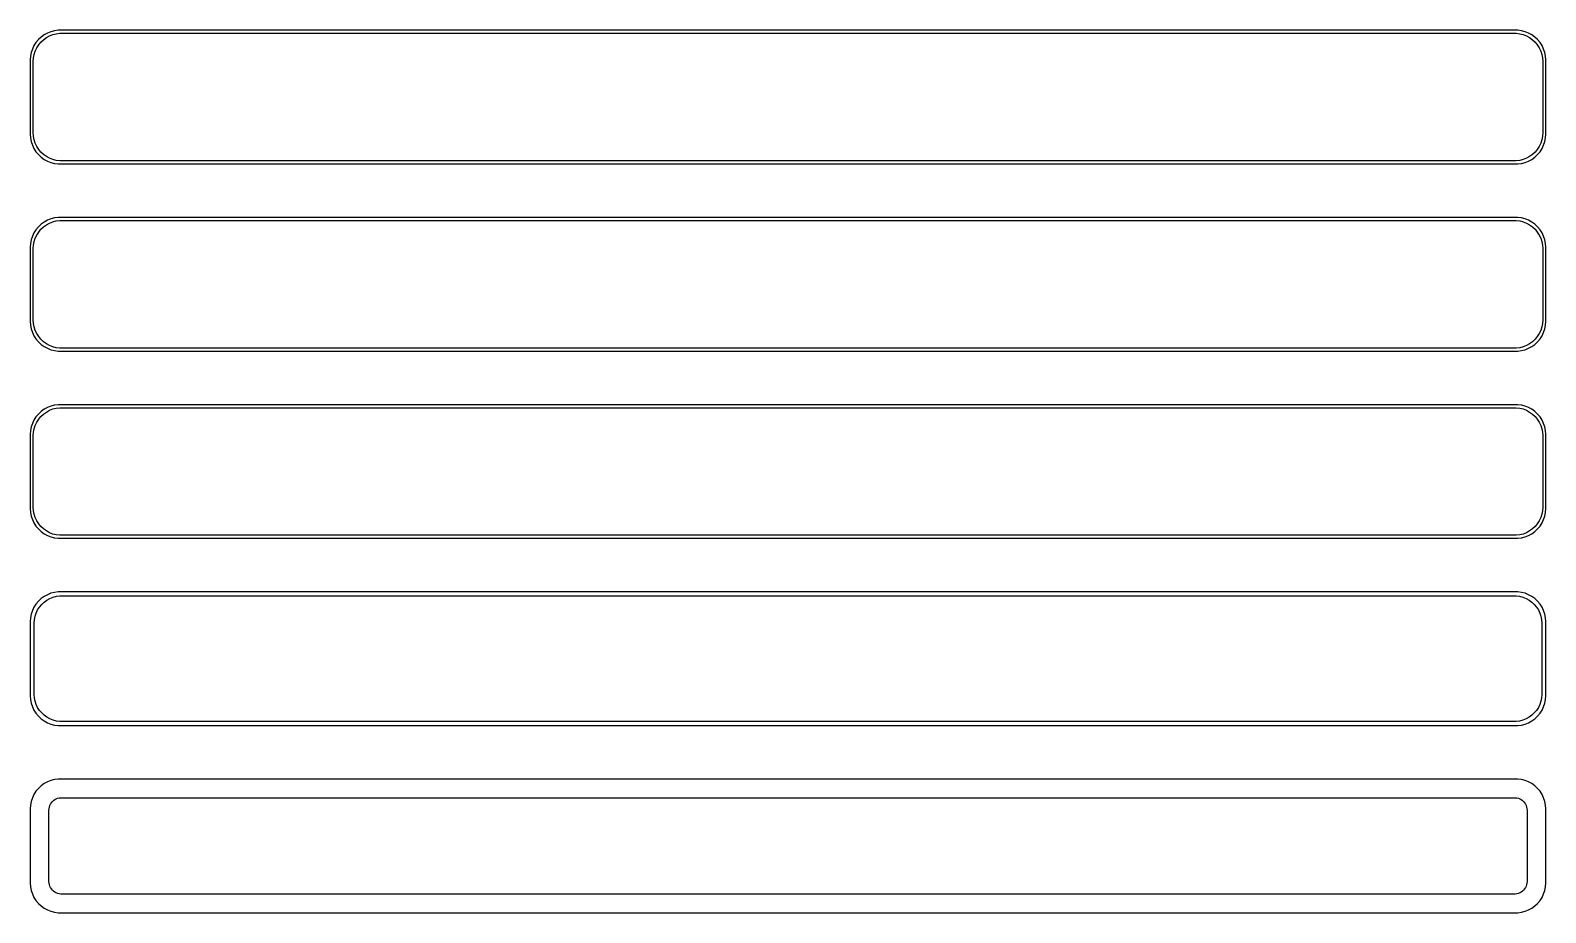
# Model space of a CAD drawing. Header units: metres. Extents: x -128 to 128, y 146 to 295.
import ezdxf

# ---------------------------------------------------------------- set-up
doc = ezdxf.new("R2010")
doc.units = ezdxf.units.M

msp = doc.modelspace()

# ---------------------------------------------------------------- linework, layer by layer
for p, q in [((-125.687, 293.603), (-126.145, 293.173)), ((-125.179, 293.972), (-125.687, 293.603)), ((-125.278, 293.16), (-124.795, 293.511)), ((-124.629, 294.274), (-125.179, 293.972)), ((-124.795, 293.511), (-124.272, 293.798)), ((-124.045, 294.505), (-124.629, 294.274)), ((-124.272, 293.798), (-123.718, 294.018)), ((-123.437, 294.661), (-124.045, 294.505)), ((-123.718, 294.018), (-123.14, 294.166)), ((-122.814, 294.74), (-123.437, 294.661)), ((-123.14, 294.166), (-122.548, 294.241)), ((122.814, 294.74), (-122.814, 294.74)), ((-122.548, 294.241), (122.548, 294.241)), ((122.548, 294.241), (123.14, 294.166)), ((123.437, 294.661), (122.814, 294.74)), ((123.14, 294.166), (123.718, 294.018)), ((124.045, 294.505), (123.437, 294.661)), ((123.718, 294.018), (124.272, 293.798)), ((124.629, 294.274), (124.045, 294.505)), ((124.272, 293.798), (124.795, 293.511)), ((125.179, 293.972), (124.629, 294.274)), ((124.795, 293.511), (125.278, 293.16)), ((125.687, 293.603), (125.179, 293.972)), ((126.145, 293.173), (125.687, 293.603)), ((-127.343, 290.993), (-127.461, 290.377)), ((-127.149, 291.591), (-127.343, 290.993)), ((-126.882, 292.159), (-127.149, 291.591)), ((-126.545, 292.689), (-126.882, 292.159)), ((-126.851, 290.681), (-126.666, 291.249)), ((-126.666, 291.249), (-126.412, 291.788)), ((-126.145, 293.173), (-126.545, 292.689)), ((-126.412, 291.788), (-126.093, 292.292)), ((-126.093, 292.292), (-125.713, 292.752)), ((-125.713, 292.752), (-125.278, 293.16)), ((125.278, 293.16), (125.713, 292.752)), ((125.713, 292.752), (126.093, 292.292)), ((126.093, 292.292), (126.412, 291.788)), ((126.545, 292.689), (126.145, 293.173)), ((126.412, 291.788), (126.666, 291.249)), ((126.882, 292.159), (126.545, 292.689)), ((126.666, 291.249), (126.851, 290.681)), ((127.149, 291.591), (126.882, 292.159)), ((127.343, 290.993), (127.149, 291.591)), ((127.461, 290.377), (127.343, 290.993)), ((-127.461, 290.377), (-127.5, 289.75)), ((-127.5, 289.75), (-127.5, 277.25)), ((-127, 289.5), (-126.963, 290.095)), ((-127, 277.5), (-127, 289.5)), ((-126.963, 290.095), (-126.851, 290.681)), ((126.851, 290.681), (126.963, 290.095)), ((126.963, 290.095), (127, 289.5)), ((127, 289.5), (127, 277.5)), ((127.5, 289.75), (127.461, 290.377)), ((127.5, 277.25), (127.5, 289.75)), ((-127.5, 277.25), (-127.461, 276.623)), ((-127.461, 276.623), (-127.343, 276.007)), ((-127.343, 276.007), (-127.149, 275.409)), ((-127.149, 275.409), (-126.882, 274.841)), ((-126.963, 276.905), (-127, 277.5)), ((-126.851, 276.319), (-126.963, 276.905)), ((-126.666, 275.751), (-126.851, 276.319)), ((-126.412, 275.212), (-126.666, 275.751)), ((126.666, 275.751), (126.412, 275.212)), ((126.851, 276.319), (126.666, 275.751)), ((126.963, 276.905), (126.851, 276.319)), ((126.882, 274.841), (127.149, 275.409)), ((127, 277.5), (126.963, 276.905)), ((127.149, 275.409), (127.343, 276.007)), ((127.343, 276.007), (127.461, 276.623)), ((127.461, 276.623), (127.5, 277.25)), ((-126.882, 274.841), (-126.545, 274.311)), ((-126.545, 274.311), (-126.145, 273.827)), ((-126.093, 274.708), (-126.412, 275.212)), ((-126.145, 273.827), (-125.687, 273.397)), ((-125.713, 274.248), (-126.093, 274.708)), ((-125.278, 273.84), (-125.713, 274.248)), ((-125.687, 273.397), (-125.179, 273.028)), ((-124.795, 273.489), (-125.278, 273.84)), ((-125.179, 273.028), (-124.629, 272.726)), ((-124.272, 273.202), (-124.795, 273.489)), ((-123.718, 272.982), (-124.272, 273.202)), ((-123.14, 272.834), (-123.718, 272.982)), ((123.718, 272.982), (123.14, 272.834)), ((124.272, 273.202), (123.718, 272.982)), ((124.795, 273.489), (124.272, 273.202)), ((124.629, 272.726), (125.179, 273.028)), ((125.278, 273.84), (124.795, 273.489)), ((125.179, 273.028), (125.687, 273.397)), ((125.713, 274.248), (125.278, 273.84)), ((125.687, 273.397), (126.145, 273.827)), ((126.093, 274.708), (125.713, 274.248)), ((126.412, 275.212), (126.093, 274.708)), ((126.145, 273.827), (126.545, 274.311)), ((126.545, 274.311), (126.882, 274.841)), ((-124.629, 272.726), (-124.045, 272.495)), ((-124.045, 272.495), (-123.437, 272.339)), ((-123.437, 272.339), (-122.814, 272.26)), ((-122.548, 272.759), (-123.14, 272.834)), ((-122.814, 272.26), (122.814, 272.26)), ((122.548, 272.759), (-122.548, 272.759)), ((123.14, 272.834), (122.548, 272.759)), ((122.814, 272.26), (123.437, 272.339)), ((123.437, 272.339), (124.045, 272.495)), ((124.045, 272.495), (124.629, 272.726)), ((-124.629, 262.774), (-125.179, 262.472)), ((-124.045, 263.005), (-124.629, 262.774)), ((-123.437, 263.161), (-124.045, 263.005)), ((-123.718, 262.518), (-123.14, 262.666)), ((-122.814, 263.24), (-123.437, 263.161)), ((-123.14, 262.666), (-122.548, 262.741)), ((122.814, 263.24), (-122.814, 263.24)), ((-122.548, 262.741), (122.548, 262.741)), ((122.548, 262.741), (123.14, 262.666)), ((123.437, 263.161), (122.814, 263.24)), ((123.14, 262.666), (123.718, 262.518)), ((124.045, 263.005), (123.437, 263.161)), ((124.629, 262.774), (124.045, 263.005)), ((125.179, 262.472), (124.629, 262.774)), ((-126.882, 260.659), (-127.149, 260.091)), ((-126.545, 261.189), (-126.882, 260.659)), ((-126.666, 259.749), (-126.412, 260.288)), ((-126.145, 261.673), (-126.545, 261.189)), ((-126.412, 260.288), (-126.093, 260.792)), ((-125.687, 262.103), (-126.145, 261.673)), ((-126.093, 260.792), (-125.713, 261.252)), ((-125.713, 261.252), (-125.278, 261.66)), ((-125.179, 262.472), (-125.687, 262.103)), ((-125.278, 261.66), (-124.795, 262.011)), ((-124.795, 262.011), (-124.272, 262.298)), ((-124.272, 262.298), (-123.718, 262.518)), ((123.718, 262.518), (124.272, 262.298)), ((124.272, 262.298), (124.795, 262.011)), ((124.795, 262.011), (125.278, 261.66)), ((125.687, 262.103), (125.179, 262.472)), ((125.278, 261.66), (125.713, 261.252)), ((126.145, 261.673), (125.687, 262.103)), ((125.713, 261.252), (126.093, 260.792)), ((126.093, 260.792), (126.412, 260.288)), ((126.545, 261.189), (126.145, 261.673)), ((126.412, 260.288), (126.666, 259.749)), ((126.882, 260.659), (126.545, 261.189)), ((127.149, 260.091), (126.882, 260.659)), ((-127.461, 258.877), (-127.5, 258.25)), ((-127.5, 258.25), (-127.5, 245.75)), ((-127.343, 259.493), (-127.461, 258.877)), ((-127.149, 260.091), (-127.343, 259.493)), ((-127, 258), (-126.963, 258.595)), ((-127, 246), (-127, 258)), ((-126.963, 258.595), (-126.851, 259.181)), ((-126.851, 259.181), (-126.666, 259.749)), ((126.666, 259.749), (126.851, 259.181)), ((126.851, 259.181), (126.963, 258.595)), ((126.963, 258.595), (127, 258)), ((127, 258), (127, 246)), ((127.343, 259.493), (127.149, 260.091)), ((127.461, 258.877), (127.343, 259.493)), ((127.5, 258.25), (127.461, 258.877)), ((127.5, 245.75), (127.5, 258.25)), ((-127.5, 245.75), (-127.461, 245.123)), ((-127.461, 245.123), (-127.343, 244.507)), ((-126.963, 245.405), (-127, 246)), ((-126.851, 244.819), (-126.963, 245.405)), ((-126.666, 244.251), (-126.851, 244.819)), ((126.851, 244.819), (126.666, 244.251)), ((126.963, 245.405), (126.851, 244.819)), ((127, 246), (126.963, 245.405)), ((127.343, 244.507), (127.461, 245.123)), ((127.461, 245.123), (127.5, 245.75)), ((-127.343, 244.507), (-127.149, 243.909)), ((-127.149, 243.909), (-126.882, 243.341)), ((-126.882, 243.341), (-126.545, 242.811)), ((-126.412, 243.712), (-126.666, 244.251)), ((-126.545, 242.811), (-126.145, 242.327)), ((-126.093, 243.208), (-126.412, 243.712)), ((-126.145, 242.327), (-125.687, 241.897)), ((-125.713, 242.748), (-126.093, 243.208)), ((-125.278, 242.34), (-125.713, 242.748)), ((-124.795, 241.989), (-125.278, 242.34)), ((125.278, 242.34), (124.795, 241.989)), ((125.713, 242.748), (125.278, 242.34)), ((125.687, 241.897), (126.145, 242.327)), ((126.093, 243.208), (125.713, 242.748)), ((126.412, 243.712), (126.093, 243.208)), ((126.145, 242.327), (126.545, 242.811)), ((126.666, 244.251), (126.412, 243.712)), ((126.545, 242.811), (126.882, 243.341)), ((126.882, 243.341), (127.149, 243.909)), ((127.149, 243.909), (127.343, 244.507)), ((-125.687, 241.897), (-125.179, 241.528)), ((-125.179, 241.528), (-124.629, 241.226)), ((-124.272, 241.702), (-124.795, 241.989)), ((-124.629, 241.226), (-124.045, 240.995)), ((-123.718, 241.482), (-124.272, 241.702)), ((-124.045, 240.995), (-123.437, 240.839)), ((-123.14, 241.334), (-123.718, 241.482)), ((-123.437, 240.839), (-122.814, 240.76)), ((-122.548, 241.259), (-123.14, 241.334)), ((-122.814, 240.76), (122.814, 240.76)), ((122.548, 241.259), (-122.548, 241.259)), ((123.14, 241.334), (122.548, 241.259)), ((122.814, 240.76), (123.437, 240.839)), ((123.718, 241.482), (123.14, 241.334)), ((123.437, 240.839), (124.045, 240.995)), ((124.272, 241.702), (123.718, 241.482)), ((124.045, 240.995), (124.629, 241.226)), ((124.795, 241.989), (124.272, 241.702)), ((124.629, 241.226), (125.179, 241.528)), ((125.179, 241.528), (125.687, 241.897)), ((-126.545, 229.689), (-126.882, 229.159)), ((-126.145, 230.173), (-126.545, 229.689)), ((-125.687, 230.603), (-126.145, 230.173)), ((-126.093, 229.292), (-125.713, 229.752)), ((-125.713, 229.752), (-125.278, 230.16)), ((-125.179, 230.972), (-125.687, 230.603)), ((-125.278, 230.16), (-124.795, 230.511)), ((-124.629, 231.274), (-125.179, 230.972)), ((-124.795, 230.511), (-124.272, 230.798)), ((-124.045, 231.505), (-124.629, 231.274)), ((-124.272, 230.798), (-123.718, 231.018)), ((-123.437, 231.661), (-124.045, 231.505)), ((-123.718, 231.018), (-123.14, 231.166)), ((-122.814, 231.74), (-123.437, 231.661)), ((-123.14, 231.166), (-122.548, 231.241)), ((122.814, 231.74), (-122.814, 231.74)), ((-122.548, 231.241), (122.548, 231.241)), ((122.548, 231.241), (123.14, 231.166)), ((123.437, 231.661), (122.814, 231.74)), ((123.14, 231.166), (123.718, 231.018)), ((124.045, 231.505), (123.437, 231.661)), ((123.718, 231.018), (124.272, 230.798)), ((124.629, 231.274), (124.045, 231.505)), ((124.272, 230.798), (124.795, 230.511)), ((125.179, 230.972), (124.629, 231.274)), ((124.795, 230.511), (125.278, 230.16)), ((125.687, 230.603), (125.179, 230.972)), ((125.278, 230.16), (125.713, 229.752)), ((126.145, 230.173), (125.687, 230.603)), ((125.713, 229.752), (126.093, 229.292)), ((126.545, 229.689), (126.145, 230.173)), ((126.882, 229.159), (126.545, 229.689)), ((-127.461, 227.377), (-127.5, 226.75)), ((-127.343, 227.993), (-127.461, 227.377)), ((-127.149, 228.591), (-127.343, 227.993)), ((-126.882, 229.159), (-127.149, 228.591)), ((-127, 226.5), (-126.963, 227.095)), ((-126.963, 227.095), (-126.851, 227.681)), ((-126.851, 227.681), (-126.666, 228.249)), ((-126.666, 228.249), (-126.412, 228.788)), ((-126.412, 228.788), (-126.093, 229.292)), ((126.093, 229.292), (126.412, 228.788)), ((126.412, 228.788), (126.666, 228.249)), ((126.666, 228.249), (126.851, 227.681)), ((126.851, 227.681), (126.963, 227.095)), ((127.149, 228.591), (126.882, 229.159)), ((126.963, 227.095), (127, 226.5)), ((127.343, 227.993), (127.149, 228.591)), ((127.461, 227.377), (127.343, 227.993)), ((127.5, 226.75), (127.461, 227.377)), ((-127.5, 226.75), (-127.5, 214.25)), ((-127, 214.5), (-127, 226.5)), ((127, 226.5), (127, 214.5)), ((127.5, 214.25), (127.5, 226.75)), ((-127.5, 214.25), (-127.461, 213.623)), ((-126.963, 213.905), (-127, 214.5)), ((127, 214.5), (126.963, 213.905)), ((127.461, 213.623), (127.5, 214.25)), ((-127.461, 213.623), (-127.343, 213.007)), ((-127.343, 213.007), (-127.149, 212.409)), ((-127.149, 212.409), (-126.882, 211.841)), ((-126.851, 213.319), (-126.963, 213.905)), ((-126.882, 211.841), (-126.545, 211.311)), ((-126.666, 212.751), (-126.851, 213.319)), ((-126.412, 212.212), (-126.666, 212.751)), ((-126.093, 211.708), (-126.412, 212.212)), ((-125.713, 211.248), (-126.093, 211.708)), ((126.093, 211.708), (125.713, 211.248)), ((126.412, 212.212), (126.093, 211.708)), ((126.666, 212.751), (126.412, 212.212)), ((126.545, 211.311), (126.882, 211.841)), ((126.851, 213.319), (126.666, 212.751)), ((126.963, 213.905), (126.851, 213.319)), ((126.882, 211.841), (127.149, 212.409)), ((127.149, 212.409), (127.343, 213.007)), ((127.343, 213.007), (127.461, 213.623)), ((-126.545, 211.311), (-126.145, 210.827)), ((-126.145, 210.827), (-125.687, 210.397)), ((-125.278, 210.84), (-125.713, 211.248)), ((-125.687, 210.397), (-125.179, 210.028)), ((-124.795, 210.489), (-125.278, 210.84)), ((-125.179, 210.028), (-124.629, 209.726)), ((-124.272, 210.202), (-124.795, 210.489)), ((-124.629, 209.726), (-124.045, 209.495)), ((-123.718, 209.982), (-124.272, 210.202)), ((-124.045, 209.495), (-123.437, 209.339)), ((-123.14, 209.834), (-123.718, 209.982)), ((-123.437, 209.339), (-122.814, 209.26)), ((-122.548, 209.759), (-123.14, 209.834)), ((-122.814, 209.26), (122.814, 209.26)), ((122.548, 209.759), (-122.548, 209.759)), ((123.14, 209.834), (122.548, 209.759)), ((122.814, 209.26), (123.437, 209.339)), ((123.718, 209.982), (123.14, 209.834)), ((123.437, 209.339), (124.045, 209.495)), ((124.272, 210.202), (123.718, 209.982)), ((124.045, 209.495), (124.629, 209.726)), ((124.795, 210.489), (124.272, 210.202)), ((124.629, 209.726), (125.179, 210.028)), ((125.278, 210.84), (124.795, 210.489)), ((125.179, 210.028), (125.687, 210.397)), ((125.713, 211.248), (125.278, 210.84)), ((125.687, 210.397), (126.145, 210.827)), ((126.145, 210.827), (126.545, 211.311)), ((-125.687, 199.103), (-126.145, 198.673)), ((-125.179, 199.472), (-125.687, 199.103)), ((-124.629, 199.774), (-125.179, 199.472)), ((-124.703, 198.866), (-124.199, 199.143)), ((-124.045, 200.005), (-124.629, 199.774)), ((-124.199, 199.143), (-123.665, 199.354)), ((-123.437, 200.161), (-124.045, 200.005)), ((-123.665, 199.354), (-123.108, 199.497)), ((-122.814, 200.24), (-123.437, 200.161)), ((-123.108, 199.497), (-122.537, 199.569)), ((122.814, 200.24), (-122.814, 200.24)), ((-122.537, 199.569), (122.537, 199.569)), ((122.537, 199.569), (123.108, 199.497)), ((123.437, 200.161), (122.814, 200.24)), ((123.108, 199.497), (123.665, 199.354)), ((124.045, 200.005), (123.437, 200.161)), ((123.665, 199.354), (124.199, 199.143)), ((124.629, 199.774), (124.045, 200.005)), ((124.199, 199.143), (124.703, 198.866)), ((125.179, 199.472), (124.629, 199.774)), ((125.687, 199.103), (125.179, 199.472)), ((126.145, 198.673), (125.687, 199.103)), ((-127.343, 196.493), (-127.461, 195.877)), ((-127.149, 197.091), (-127.343, 196.493)), ((-126.882, 197.659), (-127.149, 197.091)), ((-126.545, 198.189), (-126.882, 197.659)), ((-126.685, 196.139), (-126.507, 196.685)), ((-126.145, 198.673), (-126.545, 198.189)), ((-126.507, 196.685), (-126.262, 197.206)), ((-126.262, 197.206), (-125.954, 197.691)), ((-125.954, 197.691), (-125.588, 198.134)), ((-125.588, 198.134), (-125.168, 198.528)), ((-125.168, 198.528), (-124.703, 198.866)), ((124.703, 198.866), (125.168, 198.528)), ((125.168, 198.528), (125.588, 198.134)), ((125.588, 198.134), (125.954, 197.691)), ((125.954, 197.691), (126.262, 197.206)), ((126.545, 198.189), (126.145, 198.673)), ((126.262, 197.206), (126.507, 196.685)), ((126.507, 196.685), (126.685, 196.139)), ((126.882, 197.659), (126.545, 198.189)), ((127.149, 197.091), (126.882, 197.659)), ((127.343, 196.493), (127.149, 197.091)), ((127.461, 195.877), (127.343, 196.493)), ((-127.461, 195.877), (-127.5, 195.25)), ((-127.5, 195.25), (-127.5, 182.75)), ((-126.828, 195), (-126.792, 195.574)), ((-126.828, 183), (-126.828, 195)), ((-126.792, 195.574), (-126.685, 196.139)), ((126.685, 196.139), (126.792, 195.574)), ((126.792, 195.574), (126.828, 195)), ((126.828, 195), (126.828, 183)), ((127.5, 195.25), (127.461, 195.877)), ((127.5, 182.75), (127.5, 195.25)), ((-127.5, 182.75), (-127.461, 182.123)), ((-127.461, 182.123), (-127.343, 181.507)), ((-127.343, 181.507), (-127.149, 180.909)), ((-126.792, 182.426), (-126.828, 183)), ((-126.685, 181.861), (-126.792, 182.426)), ((-126.507, 181.315), (-126.685, 181.861)), ((-126.262, 180.794), (-126.507, 181.315)), ((126.507, 181.315), (126.262, 180.794)), ((126.685, 181.861), (126.507, 181.315)), ((126.792, 182.426), (126.685, 181.861)), ((126.828, 183), (126.792, 182.426)), ((127.149, 180.909), (127.343, 181.507)), ((127.343, 181.507), (127.461, 182.123)), ((127.461, 182.123), (127.5, 182.75)), ((-127.149, 180.909), (-126.882, 180.341)), ((-126.882, 180.341), (-126.545, 179.811)), ((-126.545, 179.811), (-126.145, 179.327)), ((-125.954, 180.309), (-126.262, 180.794)), ((-126.145, 179.327), (-125.687, 178.897)), ((-125.588, 179.866), (-125.954, 180.309)), ((-125.687, 178.897), (-125.179, 178.528)), ((-125.168, 179.472), (-125.588, 179.866)), ((-125.179, 178.528), (-124.629, 178.226)), ((-124.703, 179.134), (-125.168, 179.472)), ((-124.199, 178.857), (-124.703, 179.134)), ((-123.665, 178.646), (-124.199, 178.857)), ((-123.108, 178.503), (-123.665, 178.646)), ((-122.537, 178.431), (-123.108, 178.503)), ((123.108, 178.503), (122.537, 178.431)), ((123.665, 178.646), (123.108, 178.503)), ((124.199, 178.857), (123.665, 178.646)), ((124.703, 179.134), (124.199, 178.857)), ((124.629, 178.226), (125.179, 178.528)), ((125.168, 179.472), (124.703, 179.134)), ((125.588, 179.866), (125.168, 179.472)), ((125.179, 178.528), (125.687, 178.897)), ((125.954, 180.309), (125.588, 179.866)), ((125.687, 178.897), (126.145, 179.327)), ((126.262, 180.794), (125.954, 180.309)), ((126.145, 179.327), (126.545, 179.811)), ((126.545, 179.811), (126.882, 180.341)), ((126.882, 180.341), (127.149, 180.909)), ((-124.629, 178.226), (-124.045, 177.995)), ((-124.045, 177.995), (-123.437, 177.839)), ((-123.437, 177.839), (-122.814, 177.76)), ((-122.814, 177.76), (122.814, 177.76)), ((122.537, 178.431), (-122.537, 178.431)), ((122.814, 177.76), (123.437, 177.839)), ((123.437, 177.839), (124.045, 177.995)), ((124.045, 177.995), (124.629, 178.226)), ((-124.045, 168.505), (-124.629, 168.274)), ((-123.437, 168.661), (-124.045, 168.505)), ((-122.814, 168.74), (-123.437, 168.661)), ((122.814, 168.74), (-122.814, 168.74)), ((123.437, 168.661), (122.814, 168.74)), ((124.045, 168.505), (123.437, 168.661)), ((124.629, 168.274), (124.045, 168.505)), ((-126.882, 166.159), (-127.149, 165.591)), ((-126.545, 166.689), (-126.882, 166.159)), ((-126.145, 167.173), (-126.545, 166.689)), ((-125.687, 167.603), (-126.145, 167.173)), ((-125.179, 167.972), (-125.687, 167.603)), ((-124.629, 168.274), (-125.179, 167.972)), ((125.179, 167.972), (124.629, 168.274)), ((125.687, 167.603), (125.179, 167.972)), ((126.145, 167.173), (125.687, 167.603)), ((126.545, 166.689), (126.145, 167.173)), ((126.882, 166.159), (126.545, 166.689)), ((127.149, 165.591), (126.882, 166.159)), ((-127.461, 164.377), (-127.5, 163.75)), ((-127.5, 163.75), (-127.5, 151.25)), ((-127.343, 164.993), (-127.461, 164.377)), ((-127.149, 165.591), (-127.343, 164.993)), ((-124.36, 163.5), (-124.343, 163.764)), ((-124.36, 151.5), (-124.36, 163.5)), ((-124.343, 163.764), (-124.293, 164.025)), ((-124.293, 164.025), (-124.211, 164.277)), ((-124.211, 164.277), (-124.099, 164.516)), ((-124.099, 164.516), (-123.957, 164.74)), ((-123.957, 164.74), (-123.788, 164.944)), ((-123.788, 164.944), (-123.595, 165.125)), ((-123.595, 165.125), (-123.38, 165.281)), ((-123.38, 165.281), (-123.148, 165.409)), ((-123.148, 165.409), (-122.902, 165.506)), ((-122.902, 165.506), (-122.645, 165.572)), ((-122.645, 165.572), (-122.382, 165.605)), ((-122.382, 165.605), (122.382, 165.605)), ((122.382, 165.605), (122.645, 165.572)), ((122.645, 165.572), (122.902, 165.506)), ((122.902, 165.506), (123.148, 165.409)), ((123.148, 165.409), (123.38, 165.281)), ((123.38, 165.281), (123.595, 165.125)), ((123.595, 165.125), (123.788, 164.944)), ((123.788, 164.944), (123.957, 164.74)), ((123.957, 164.74), (124.099, 164.516)), ((124.099, 164.516), (124.211, 164.277)), ((124.211, 164.277), (124.293, 164.025)), ((124.293, 164.025), (124.343, 163.764)), ((124.343, 163.764), (124.36, 163.5)), ((124.36, 163.5), (124.36, 151.5)), ((127.343, 164.993), (127.149, 165.591)), ((127.461, 164.377), (127.343, 164.993)), ((127.5, 163.75), (127.461, 164.377)), ((127.5, 151.25), (127.5, 163.75)), ((-127.5, 151.25), (-127.461, 150.623)), ((-127.461, 150.623), (-127.343, 150.007)), ((-124.343, 151.236), (-124.36, 151.5)), ((-124.293, 150.975), (-124.343, 151.236)), ((-124.211, 150.723), (-124.293, 150.975)), ((-124.099, 150.484), (-124.211, 150.723)), ((-123.957, 150.26), (-124.099, 150.484)), ((124.099, 150.484), (123.957, 150.26)), ((124.211, 150.723), (124.099, 150.484)), ((124.293, 150.975), (124.211, 150.723)), ((124.343, 151.236), (124.293, 150.975)), ((124.36, 151.5), (124.343, 151.236)), ((127.343, 150.007), (127.461, 150.623)), ((127.461, 150.623), (127.5, 151.25)), ((-127.343, 150.007), (-127.149, 149.409)), ((-127.149, 149.409), (-126.882, 148.841)), ((-126.882, 148.841), (-126.545, 148.311)), ((-126.545, 148.311), (-126.145, 147.827)), ((-123.788, 150.056), (-123.957, 150.26)), ((-123.595, 149.875), (-123.788, 150.056)), ((-123.38, 149.719), (-123.595, 149.875)), ((-123.148, 149.591), (-123.38, 149.719)), ((-122.902, 149.494), (-123.148, 149.591)), ((-122.645, 149.428), (-122.902, 149.494)), ((-122.382, 149.395), (-122.645, 149.428)), ((122.382, 149.395), (-122.382, 149.395)), ((122.645, 149.428), (122.382, 149.395)), ((122.902, 149.494), (122.645, 149.428)), ((123.148, 149.591), (122.902, 149.494)), ((123.38, 149.719), (123.148, 149.591)), ((123.595, 149.875), (123.38, 149.719)), ((123.788, 150.056), (123.595, 149.875)), ((123.957, 150.26), (123.788, 150.056)), ((126.145, 147.827), (126.545, 148.311)), ((126.545, 148.311), (126.882, 148.841)), ((126.882, 148.841), (127.149, 149.409)), ((127.149, 149.409), (127.343, 150.007)), ((-126.145, 147.827), (-125.687, 147.397)), ((-125.687, 147.397), (-125.179, 147.028)), ((-125.179, 147.028), (-124.629, 146.726)), ((-124.629, 146.726), (-124.045, 146.495)), ((-124.045, 146.495), (-123.437, 146.339)), ((-123.437, 146.339), (-122.814, 146.26)), ((-122.814, 146.26), (122.814, 146.26)), ((122.814, 146.26), (123.437, 146.339)), ((123.437, 146.339), (124.045, 146.495)), ((124.045, 146.495), (124.629, 146.726)), ((124.629, 146.726), (125.179, 147.028)), ((125.179, 147.028), (125.687, 147.397)), ((125.687, 147.397), (126.145, 147.827))]:
    msp.add_line(p, q)

doc.saveas('drawing.dxf')
